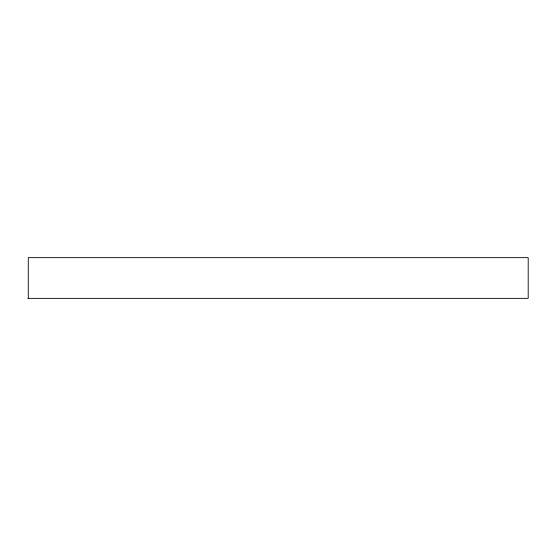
<?xml version="1.0" encoding="UTF-8"?>
<svg xmlns="http://www.w3.org/2000/svg" width="556" height="556" viewBox="0 0 556 556"><rect width="100%" height="100%" fill="white"/><g stroke="black" fill="none" stroke-linecap="round" stroke-linejoin="round"><path stroke-width="0.83" d="M27.8 298.357L528.2 298.357L528.2 257.643L28.287 257.643L28.287 298.357"/></g></svg>
